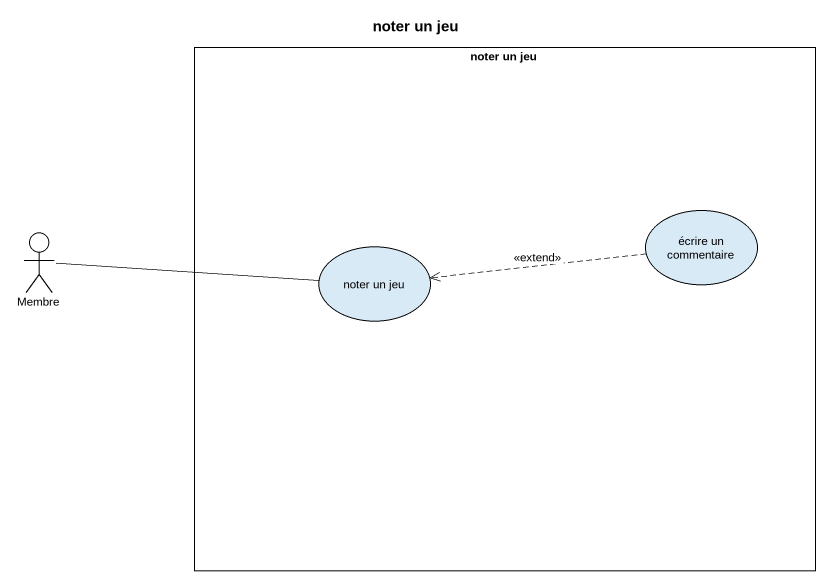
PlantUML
@startuml
title noter un jeu
rectangle "noter un jeu" as noter_un_jeu {
  usecase "noter un jeu" as noter_un_jeu_2
  usecase "écrire un commentaire" as écrire_un_commentaire
}
actor Membre
Membre -right- noter_un_jeu_2
écrire_un_commentaire .left.> noter_un_jeu_2 : <<extend>>
@enduml
